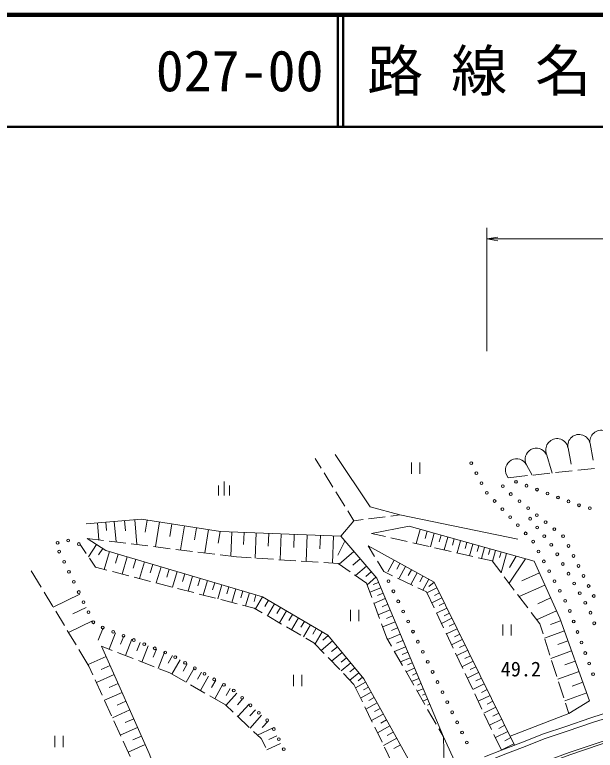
# Model space of a CAD drawing. Units: millimetres at full size, sheet at 1:1000; details may follow other scales. Extents: x 40000 to 680000, y 20000 to 380000.
# Drawn here: x 148926 to 200736, y 314384 to 380000 of the extents above; entities that cross this region are included whole.
import ezdxf
from ezdxf.enums import TextEntityAlignment as Align

# ---------------------------------------------------------------- set-up
doc = ezdxf.new("R2010")
doc.units = ezdxf.units.MM
doc.header["$LTSCALE"] = 1000
doc.linetypes.add('CHAIN', pattern=[18.5, 12, -1.5, 3.5, -1.5])
for name, color, linetype, lineweight in [('M-BGD', 7, 'Continuous', 13), ('M-BMK', 2, 'CHAIN', 13), ('M-STR-HTXT', 7, 'Continuous', 13), ('M-TTL', 2, 'Continuous', 140), ('M-TTL-LINE', 7, 'Continuous', 50)]:
    doc.layers.add(name, color=color, linetype=linetype, lineweight=lineweight)
doc.layers.add('M-TTL-TXT', color=7, linetype='Continuous')
doc.styles.add('ＭＳ ゴシック', font='')
doc.styles.get('ＭＳ ゴシック').set_extended_font_data('MS Gothic')

# ---------------------------------------------------------------- blocks, each defined once
blk = doc.blocks.new('open_arrow')
at = {"color": 0, "linetype": 'Continuous', "lineweight": -2}
blk.add_lwpolyline([(7.5, 1.25), (0, 0), (7.5, -1.25)], dxfattribs=at)

msp = doc.modelspace()

# ---------------------------------------------------------------- linework, layer by layer
at = {"layer": 'M-BGD'}
for p, q in [((198301, 341371), (198580, 339897)), ((200266, 341743), (200545, 340269)), ((196336, 340999), (196878, 339118)), ((176273, 339550), (175727, 340426)), ((184326, 340042), (184326, 339042)), ((185076, 339042), (185076, 340042)), ((194595, 339859), (195101, 338927)), ((198676, 339312), (197184, 339151)), ((200664, 339527), (199173, 339366)), ((177330, 337852), (176537, 339125)), ((192837, 338905), (192974, 338697)), ((194699, 338883), (192974, 338697)), ((196687, 339098), (195196, 338937)), ((167108, 337115), (167108, 337990)), ((167608, 337115), (167608, 338365)), ((168108, 337115), (168108, 337990)), ((178387, 336154), (177594, 337428)), ((179197, 334853), (178651, 335730)), ((182487, 335275), (183298, 335379)), ((183298, 335379), (193814, 333206)), ((156306, 334666), (156434, 333156)), ((157061, 334731), (157125, 333976)), ((157816, 334795), (157971, 332966)), ((158730, 334873), (158808, 333958)), ((159644, 334950), (159833, 332736)), ((160747, 334924), (160575, 333827)), ((161845, 334752), (161497, 332530)), ((178023, 333477), (179197, 334853)), ((179197, 334853), (180008, 334957)), ((180504, 335021), (181992, 335211)), ((162956, 334578), (162782, 333467)), ((164067, 334404), (163730, 332254)), ((165143, 334236), (164974, 333161)), ((166218, 334067), (165892, 331987)), ((185102, 334093), (184748, 332826)), ((167258, 333904), (167095, 332864)), ((168310, 333858), (168225, 331698)), ((169390, 333816), (169348, 332736)), ((170470, 333774), (170382, 331528)), ((171593, 333730), (171549, 332607)), ((172716, 333686), (172625, 331381)), ((173868, 333640), (173823, 332488)), ((175021, 333595), (174928, 331229)), ((176204, 333549), (176157, 332366)), ((177386, 333502), (177291, 331074)), ((180774, 333732), (182011, 333450)), ((182499, 333338), (183961, 333005)), ((185736, 333916), (185559, 333282)), ((186370, 333738), (186032, 332533)), ((186973, 333570), (186804, 332967)), ((187575, 333401), (187254, 332254)), ((155310, 331932), (154766, 332741)), ((155397, 333285), (156846, 333105)), ((156232, 332734), (155508, 331637)), ((157343, 333044), (158831, 332860)), ((159328, 332798), (160816, 332614)), ((178399, 333039), (177753, 331788)), ((184449, 332894), (185911, 332560)), ((188149, 333240), (187988, 332667)), ((188722, 333080), (188417, 331989)), ((189268, 332927), (189115, 332382)), ((189813, 332775), (189523, 331737)), ((156780, 332372), (156418, 331824)), ((157371, 332102), (156902, 330510)), ((161312, 332553), (162801, 332369)), ((163297, 332307), (164786, 332123)), ((165282, 332062), (166771, 331878)), ((179191, 332118), (177874, 330986)), ((181029, 331684), (180459, 332610)), ((186399, 332449), (187861, 332116)), ((190332, 332629), (190187, 332110)), ((190851, 332484), (190575, 331497)), ((191344, 332346), (191206, 331852)), ((191838, 332208), (191566, 331237)), ((192323, 332072), (192188, 331587)), ((156133, 330708), (155589, 331517)), ((158166, 331868), (157932, 331072)), ((158962, 331633), (158510, 330096)), ((159731, 331407), (159504, 330639)), ((167267, 331816), (168717, 331637)), ((168717, 331637), (170013, 331552)), ((170512, 331519), (172008, 331421)), ((172507, 331388), (174004, 331290)), ((179757, 331459), (179098, 330893)), ((188349, 332005), (189811, 331671)), ((190299, 331560), (191535, 331278)), ((192809, 331936), (192330, 330227)), ((194518, 331458), (193038, 329290)), ((193663, 331697), (193092, 330687)), ((157161, 330444), (156133, 330708)), ((160499, 331181), (160062, 329697)), ((161241, 330962), (161022, 330220)), ((161983, 330744), (161561, 329311)), ((174503, 331257), (176000, 331159)), ((176499, 331126), (177795, 331041)), ((177795, 331041), (178852, 330308)), ((180323, 330801), (179348, 329963)), ((181861, 330331), (181291, 331258)), ((182781, 331338), (182217, 330307)), ((183297, 331056), (183015, 330540)), ((183813, 330773), (183248, 329742)), ((191535, 331278), (192299, 330268)), ((151286, 328924), (150390, 330399)), ((159098, 329945), (157645, 330319)), ((162699, 330533), (162488, 329816)), ((163415, 330322), (163008, 328938)), ((164107, 330118), (163903, 329426)), ((180741, 330313), (180254, 329894)), ((182643, 329958), (181861, 330331)), ((184329, 330491), (184046, 329975)), ((184844, 330208), (184280, 329177)), ((195744, 330222), (194167, 329495)), ((161034, 329447), (159582, 329820)), ((164799, 329914), (164405, 328579)), ((165467, 329718), (165270, 329050)), ((166134, 329521), (165755, 328231)), ((179262, 330022), (180319, 329289)), ((181160, 329826), (180371, 329148)), ((184448, 329097), (183094, 329743)), ((185360, 329926), (185078, 329410)), ((185876, 329643), (185343, 328670)), ((192600, 329870), (193505, 328673)), ((162971, 328948), (161519, 329322)), ((164908, 328449), (163456, 328823)), ((166779, 329331), (166589, 328686)), ((167424, 329141), (167057, 327896)), ((168047, 328958), (167863, 328335)), ((168669, 328775), (168315, 327572)), ((180319, 329289), (180795, 328007)), ((181591, 328884), (180620, 328476)), ((181390, 329364), (180910, 329162)), ((185682, 328509), (184900, 328882)), ((186601, 328873), (185716, 328435)), ((186355, 329370), (185892, 329009)), ((196238, 329118), (193946, 328090)), ((152324, 327214), (151545, 328496)), ((154732, 328309), (152356, 327161)), ((166845, 327951), (165392, 328325)), ((169271, 328598), (169093, 327996)), ((169872, 328421), (169530, 327260)), ((170452, 328250), (170281, 327669)), ((181795, 328399), (181310, 328195)), ((186347, 327102), (185682, 328509)), ((186823, 328424), (186380, 328206)), ((193807, 328274), (194712, 327078)), ((168782, 327452), (167329, 327826)), ((171032, 328078), (170401, 327001)), ((171571, 327763), (171256, 327224)), ((172110, 327447), (171482, 326375)), ((180969, 327538), (181491, 326132)), ((181999, 327913), (180987, 327488)), ((187044, 327976), (186144, 327531)), ((187267, 327526), (186816, 327303)), ((196752, 327972), (195606, 327458)), ((153362, 325505), (152583, 326787)), ((155306, 327121), (154118, 326547)), ((170294, 327063), (169266, 327327)), ((171011, 326648), (170294, 327063)), ((172646, 327133), (172332, 326597)), ((173182, 326819), (172557, 325753)), ((178884, 326911), (178884, 325911)), ((179634, 325911), (179634, 326911)), ((182424, 326902), (181370, 326459)), ((182211, 327407), (181706, 327195)), ((187489, 327076), (186573, 326623)), ((197266, 326826), (195501, 326034)), ((172741, 325646), (171443, 326397)), ((173715, 326507), (173403, 325974)), ((174248, 326195), (173627, 325133)), ((182645, 326375), (182118, 326153)), ((187201, 325293), (186560, 326650)), ((187942, 326160), (187010, 325699)), ((187715, 326618), (187257, 326391)), ((195013, 326679), (195777, 325670)), ((155880, 325933), (153732, 324895)), ((174779, 325884), (174468, 325353)), ((175310, 325573), (174691, 324517)), ((181665, 325663), (182141, 324381)), ((182866, 325848), (181768, 325386)), ((188172, 325694), (187706, 325463)), ((192489, 325610), (192489, 324610)), ((193239, 324610), (193239, 325610)), ((195777, 325670), (196070, 324765)), ((197645, 325936), (196736, 325607)), ((154400, 323795), (153621, 325077)), ((156819, 325311), (156378, 324203)), ((157927, 324870), (157344, 323404)), ((174472, 324644), (173174, 325395)), ((175838, 325264), (175529, 324736)), ((176366, 324955), (175729, 323867)), ((183097, 325298), (182548, 325068)), ((188056, 323485), (187415, 324841)), ((188403, 325227), (187454, 324759)), ((197974, 325027), (196194, 324383)), ((158660, 324578), (158369, 323845)), ((159393, 324287), (158813, 322830)), ((175622, 323978), (174905, 324393)), ((176898, 324623), (176412, 324222)), ((182141, 324381), (182548, 323670)), ((183328, 324749), (182202, 324276)), ((183564, 324186), (183001, 323950)), ((188871, 324279), (187906, 323802)), ((188637, 324753), (188163, 324519)), ((196225, 324289), (196688, 322863)), ((156682, 323663), (157636, 323290)), ((160121, 323997), (159832, 323268)), ((160850, 323707), (160274, 322259)), ((176543, 323021), (175622, 323978)), ((177299, 324136), (176279, 323295)), ((177720, 323626), (177210, 323206)), ((183801, 323623), (182813, 323208)), ((189110, 323796), (188627, 323558)), ((198297, 324137), (197407, 323815)), ((155555, 321893), (154659, 323368)), ((158102, 323108), (159499, 322562)), ((161573, 323419), (161285, 322695)), ((162297, 323131), (161725, 321692)), ((178140, 323116), (177199, 322340)), ((182797, 323236), (183542, 321935)), ((184008, 323129), (183514, 322922)), ((188911, 321677), (188270, 323033)), ((189348, 323314), (188366, 322828)), ((198619, 323247), (196779, 322581)), ((157087, 322749), (155470, 322032)), ((159964, 322380), (161362, 321834)), ((163009, 322829), (162626, 322156)), ((163682, 322446), (162960, 321177)), ((177929, 321580), (176889, 322661)), ((178529, 322645), (178058, 322257)), ((184215, 322635), (183349, 322272)), ((189834, 322332), (188835, 321838)), ((189591, 322823), (189100, 322580)), ((196842, 322387), (197305, 320960)), ((198952, 322327), (198032, 321994)), ((155910, 321111), (155555, 321893)), ((157446, 321940), (156637, 321582)), ((161827, 321652), (162781, 321279)), ((164316, 322085), (163956, 321450)), ((164951, 321724), (164226, 320449)), ((178917, 322174), (178047, 321458)), ((179275, 321740), (178840, 321381)), ((184602, 321713), (183849, 321397)), ((184409, 322174), (183976, 321993)), ((190081, 321832), (189581, 321585)), ((157804, 321131), (156220, 320429)), ((162781, 321279), (164168, 320482)), ((165588, 321361), (165226, 320724)), ((166226, 320999), (165498, 319719)), ((173797, 321114), (173797, 320114)), ((174547, 320114), (174547, 321114)), ((179197, 320263), (178276, 321220)), ((179633, 321305), (178831, 320643)), ((179964, 320904), (179563, 320573)), ((183790, 321501), (184535, 320199)), ((184796, 321252), (184419, 321094)), ((189765, 319869), (189124, 321225)), ((190328, 321332), (189311, 320830)), ((199285, 321407), (197383, 320719)), ((156738, 319291), (156117, 320656)), ((158155, 320339), (157363, 319988)), ((164602, 320233), (165903, 319486)), ((166866, 320635), (166502, 319995)), ((167506, 320271), (166775, 318985)), ((179959, 318695), (179197, 320263)), ((180242, 320466), (179341, 319967)), ((184990, 320791), (184350, 320523)), ((185183, 320330), (184863, 320196)), ((190830, 320315), (189796, 319804)), ((190579, 320824), (190071, 320573)), ((197459, 320485), (197923, 319058)), ((199629, 320456), (198678, 320112)), ((168149, 319905), (167783, 319262)), ((180741, 319565), (179792, 319040)), ((180492, 320016), (180041, 319766)), ((184783, 319765), (185529, 318463)), ((185377, 319869), (184850, 319648)), ((191086, 319798), (190569, 319542)), ((158506, 319547), (156937, 318852)), ((166336, 319237), (167723, 318440)), ((168751, 319483), (167775, 318392)), ((169297, 318995), (168809, 318449)), ((181004, 319090), (180529, 318828)), ((185570, 319408), (185307, 319298)), ((185764, 318947), (185351, 318774)), ((190620, 318060), (189979, 319417)), ((191342, 319281), (190289, 318760)), ((199973, 319506), (198008, 318795)), ((157566, 317470), (156945, 318836)), ((158854, 318763), (158069, 318415)), ((167723, 318440), (168410, 317791)), ((169842, 318507), (168839, 317386)), ((180834, 316897), (180178, 318246)), ((181267, 318616), (180267, 318062)), ((185958, 318486), (185751, 318400)), ((191602, 318754), (191075, 318494)), ((198077, 318582), (198370, 317678)), ((159201, 317979), (157648, 317290)), ((170403, 318005), (169901, 317445)), ((181820, 317616), (180767, 317033)), ((181543, 318116), (181043, 317839)), ((185777, 318029), (186522, 316727)), ((191862, 318228), (190791, 317698)), ((191474, 316252), (190833, 317608)), ((192127, 317692), (191591, 317427)), ((158394, 315650), (157773, 317015)), ((159546, 317202), (158769, 316858)), ((168773, 317448), (169863, 316418)), ((170963, 317504), (169933, 316352)), ((171539, 316988), (171024, 316413)), ((182112, 317090), (181585, 316798)), ((192392, 317157), (191301, 316618)), ((159890, 316425), (158351, 315743)), ((171993, 316383), (170588, 315733)), ((181708, 315098), (181052, 316447)), ((182403, 316563), (181294, 315949)), ((186770, 316293), (187177, 315582)), ((192661, 316612), (192116, 316342)), ((152503, 315673), (152503, 314673)), ((153253, 314673), (153253, 315673)), ((160231, 315656), (159462, 315315)), ((170227, 316074), (170913, 315426)), ((172319, 315681), (171616, 315355)), ((182710, 316009), (182156, 315702)), ((192353, 314393), (191688, 315800)), ((192930, 316066), (191821, 315518)), ((159222, 313829), (158601, 315194)), ((170913, 315426), (171328, 314631)), ((172644, 314978), (171438, 314420)), ((183017, 315454), (181849, 314808)), ((193479, 314957), (192350, 314399)), ((193205, 315512), (192650, 315238)), ((160572, 314886), (159048, 314211)), ((182582, 313299), (181927, 314648)), ((183340, 314870), (182756, 314547))]:
    msp.add_line(p, q, dxfattribs=at)
for points in [[(177515, 340777), (180634, 336115), (183298, 335379)], [(155309, 334582), (160252, 335002), (167297, 333898), (178023, 333477), (181230, 329744), (187177, 315582)], [(180774, 333732), (184139, 334362), (195286, 331243), (197564, 326160), (200228, 318799)], [(184948, 311967), (180073, 320771), (176866, 324662), (171030, 328079), (157044, 332198), (155397, 333285)], [(180459, 332610), (186348, 329385), (193533, 314848)], [(165133, 303039), (160923, 314094), (156682, 323663)], [(190853, 313801), (192353, 314393), (194078, 315058), (196124, 315851), (198095, 316508), (200351, 317278), (202261, 317894), (204991, 318720), (207837, 319496), (210436, 320143), (214287, 320995), (216925, 321497), (219036, 321873), (221685, 322270), (223674, 322529), (225938, 322728), (228387, 322948), (230911, 323188), (233748, 323372), (236714, 323529), (239802, 323570), (242482, 323556), (244967, 323522)], [(191046, 313393), (192517, 313974), (194241, 314638), (196276, 315428), (198239, 316082), (200493, 316851), (202393, 317463), (205135, 318263), (208002, 319011), (210557, 319644), (214420, 320496), (217027, 321015), (219187, 321348), (221763, 321784), (223850, 322033), (226063, 322230), (228430, 322500), (230985, 322708), (233841, 322864), (237269, 322978), (240021, 323020), (242493, 323020), (244923, 322916)], [(145787, 289409), (158190, 295554), (170394, 301461), (178128, 305199), (184088, 308168), (188768, 310344), (194220, 312637), (198410, 314182), (202505, 315562), (207980, 317224), (213528, 318628), (218445, 319588), (222146, 320150), (227061, 320665), (231108, 320969), (235438, 321203), (240377, 321250), (245479, 321110)], [(145875, 289229), (158277, 295375), (170481, 301281), (178216, 305020), (184175, 307988), (188849, 310161), (194293, 312451), (198476, 313993), (202566, 315372), (208034, 317031), (213572, 318433), (218479, 319391), (222171, 319952), (227078, 320466), (231121, 320770), (235444, 321004), (240375, 321050), (245469, 320910)], [(200228, 318799), (198370, 317678), (193136, 315650)], [(129160, 284098), (144897, 293757), (153135, 298283), (155794, 299051), (163285, 303050), (165133, 303039), (174749, 308073), (176244, 307692), (183563, 311282), (187240, 313100), (187177, 315582), (188338, 313045)]]:
    msp.add_lwpolyline(points, dxfattribs=at)
for centre in [(189669, 339996), (190126, 339107), (190584, 338218), (192490, 337945), (193661, 338336), (194598, 337986), (191061, 337343), (193187, 337242), (195535, 337637), (196472, 337287), (191754, 336621), (193965, 336615), (197409, 336938), (198346, 336588), (192446, 335900), (194744, 335988), (199283, 336238), (200247, 335983), (193138, 335178), (195523, 335360), (194925, 335042), (196302, 334733), (193830, 334457), (195554, 334264), (197081, 334106), (194523, 333735), (196183, 333487), (197860, 333479), (152759, 332886), (153699, 333097), (154647, 332781), (195191, 332996), (196812, 332710), (198339, 332609), (152899, 332104), (195667, 332117), (196144, 331237), (197347, 331868), (198790, 331717), (153334, 331203), (197846, 331001), (199241, 330824), (153769, 330303), (196621, 330358), (198345, 330135), (199692, 329932), (154204, 329402), (182282, 329465), (197097, 329479), (198844, 329268), (200144, 329039), (154639, 328502), (182720, 328566), (197574, 328600), (199344, 328402), (200595, 328147), (155074, 327601), (183157, 327667), (198051, 327721), (199843, 327535), (155509, 326701), (183594, 326768), (198462, 326813), (200313, 326656), (155943, 325800), (184032, 325868), (198807, 325874), (200648, 325713), (156777, 325328), (157706, 324958), (184469, 324969), (199152, 324935), (158635, 324588), (159564, 324218), (184907, 324070), (160493, 323849), (161422, 323479), (199497, 323997), (162351, 323109), (185344, 323171), (199843, 323058), (163256, 322688), (164125, 322194), (185781, 322271), (200188, 322120), (164994, 321699), (165864, 321205), (186219, 321372), (200533, 321181), (166733, 320711), (167602, 320216), (186656, 320473), (168471, 319722), (187093, 319573), (169222, 319062), (169967, 318395), (187531, 318674), (170712, 317728), (187968, 317775), (171457, 317062), (188406, 316876), (172052, 316281), (188843, 315976), (172491, 315382), (189280, 315077), (172929, 314484)]:
    msp.add_circle(centre, 125, dxfattribs=at)
for centre, start, end in [((199283, 341557), 10.72469, 190.72469), ((201248, 341929), 10.72469, 190.72469), ((197318, 341185), 10.72469, 190.72469), ((195474, 340335), 28.47717, 208.47717), ((193716, 339382), 28.47717, 208.47717)]:
    msp.add_arc(centre, 1000, start, end, dxfattribs=at)
at = {"layer": 'M-BMK'}
msp.add_arc((239178, 197693), 120000, 52.9195, 116.44744, dxfattribs=at)
at = {"layer": 'M-STR-HTXT'}
for p, q in [((191046, 350000), (191046, 361000)), ((191046, 360000), (571259, 360000))]:
    msp.add_line(p, q, dxfattribs=at)
at = {"layer": 'M-TTL'}
msp.add_line((680000, 380000), (40000, 380000), dxfattribs=at)
at = {"layer": 'M-TTL-LINE'}
for p, q in [((177750, 380000), (177750, 370000)), ((178250, 380000), (178250, 370000)), ((40000, 370000), (680000, 370000))]:
    msp.add_line(p, q, dxfattribs=at)

# ---------------------------------------------------------------- block references
at = {"layer": 'M-STR-HTXT', "xscale": 133, "yscale": 133}
msp.add_blockref('open_arrow', (191046, 360000), dxfattribs=at)

# ---------------------------------------------------------------- texts
at = {"layer": 'M-BGD', "style": 'ＭＳ ゴシック'}
msp.add_text('49.2', height=1320, dxfattribs=at).set_placement((194097, 321634), align=Align.MIDDLE_CENTER)
at = {"layer": 'M-TTL-TXT', "style": 'ＭＳ ゴシック'}
for s, p in [('路 線 名', (180380, 375000)), ('027-00', (161521, 375000))]:
    msp.add_text(s, height=3666, dxfattribs=at).set_placement(p, align=Align.MIDDLE_LEFT)

doc.saveas('drawing.dxf')
